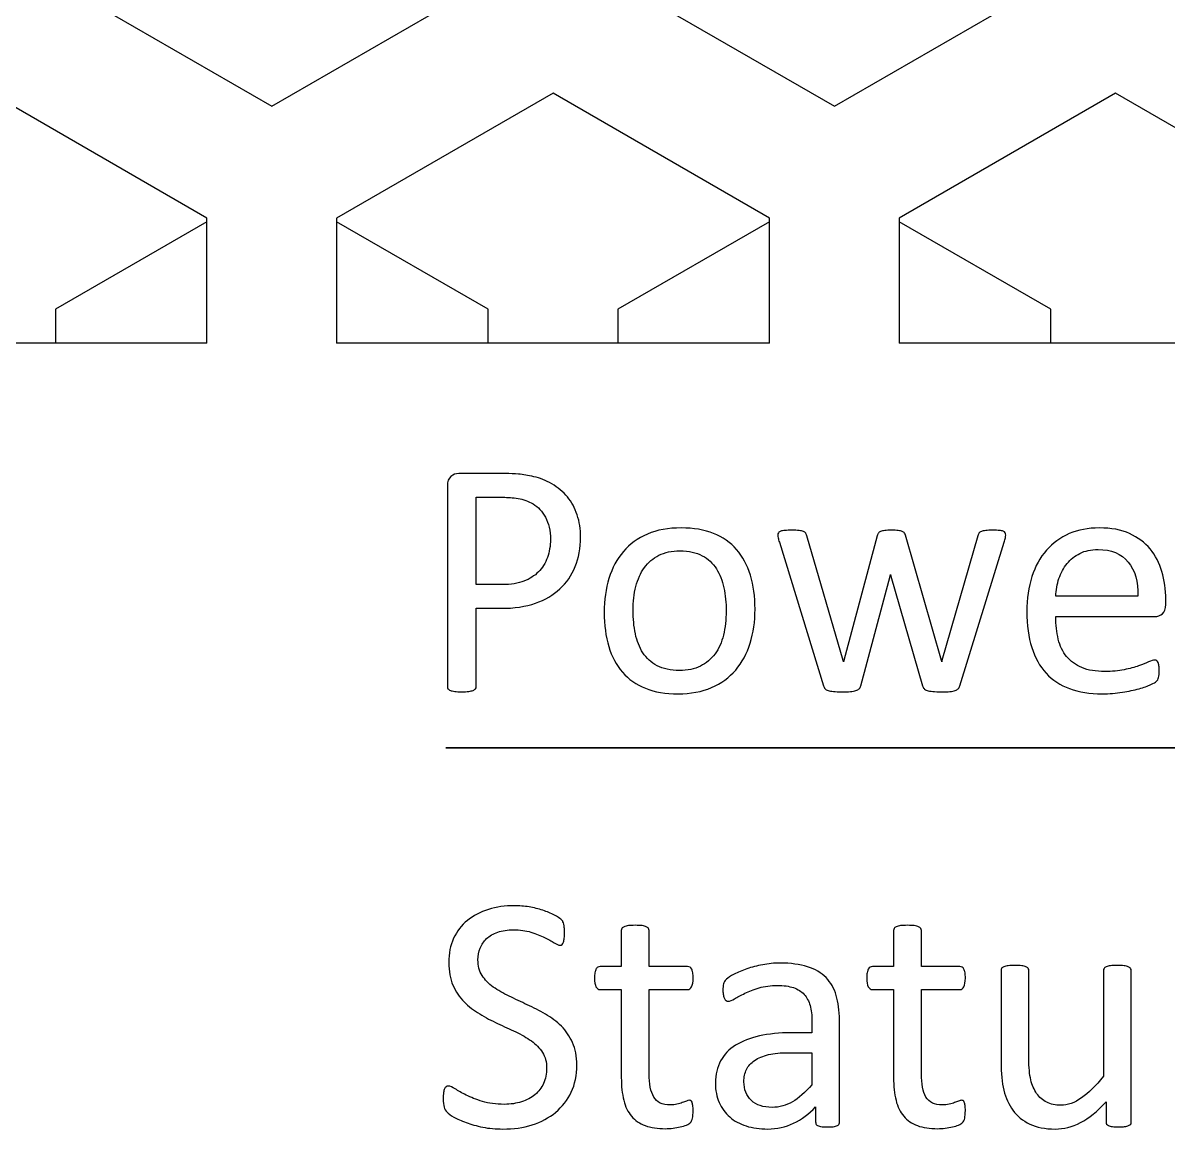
# Model space of a CAD drawing. Extents: x -260425 to 1294666, y -169889 to -2349.
# Drawn here: x 999310 to 999415.9, y -26465.7 to -26363.5 of the extents above; entities that cross this region are included whole.
import ezdxf

# ---------------------------------------------------------------- set-up
doc = ezdxf.new("R2010")
doc.units = 0
doc.header["$LTSCALE"] = 100
doc.layers.add('case', color=7, linetype='Continuous')
doc.layers.add('marking', color=7, linetype='Continuous')

# ---------------------------------------------------------------- blocks, each defined once
blk = doc.blocks.new('АТС')
at = {"layer": 'case', "lineweight": 25}
for points in [[(856, 108.87), (856, 108.87), (876, 97.32), (876, 97.32)], [(876, 97.32), (876, 97.32), (896, 108.87), (896, 108.87)], [(908, 108.87), (908, 108.87), (928, 97.32), (928, 97.32)], [(928, 97.32), (928, 97.32), (948, 108.87), (948, 108.87)], [(870, 86.96), (870, 86.96), (850, 98.51), (850, 98.51)], [(902, 98.51), (902, 98.51), (882, 86.96), (882, 86.96)], [(922, 86.96), (922, 86.96), (902, 98.51), (902, 98.51)], [(954, 98.51), (954, 98.51), (934, 86.96), (934, 86.96)], [(974, 86.96), (974, 86.96), (954, 98.51), (954, 98.51)], [(870, 75.42), (870, 75.42), (870, 86.96), (870, 86.96)], [(882, 86.96), (882, 86.96), (882, 75.42), (882, 75.42)], [(922, 75.42), (922, 75.42), (922, 86.96), (922, 86.96)], [(934, 86.96), (934, 86.96), (934, 75.42), (934, 75.42)], [(870, 86.62), (870, 86.62), (856, 78.54), (856, 78.54)], [(896, 78.54), (896, 78.54), (882, 86.62), (882, 86.62)], [(922, 86.62), (922, 86.62), (908, 78.54), (908, 78.54)], [(948, 78.54), (948, 78.54), (934, 86.62), (934, 86.62)], [(856, 78.54), (856, 78.54), (856, 75.42), (856, 75.42)], [(896, 75.42), (896, 75.42), (896, 78.54), (896, 78.54)], [(908, 78.54), (908, 78.54), (908, 75.42), (908, 75.42)], [(948, 75.42), (948, 75.42), (948, 78.54), (948, 78.54)], [(870, 75.42), (870, 75.42), (830, 75.42), (830, 75.42)], [(922, 75.42), (922, 75.42), (882, 75.42), (882, 75.42)], [(974, 75.42), (974, 75.42), (934, 75.42), (934, 75.42)]]:
    blk.add_open_spline(points, degree=3, dxfattribs=at)
at = {"layer": 'marking'}
for points, knots in [([(904.55, 57.48), (904.55, 56.48), (904.39, 55.57), (904.05, 54.76), (904.05, 54.76), (903.72, 53.96), (903.25, 53.27), (902.63, 52.7), (902.63, 52.7), (902.02, 52.13), (901.27, 51.69), (900.37, 51.38), (900.37, 51.38), (899.48, 51.07), (898.42, 50.91), (897.17, 50.91), (897.17, 50.91), (897.17, 50.91), (894.9, 50.91), (894.9, 50.91), (894.9, 50.91), (894.9, 50.91), (894.9, 43.7), (894.9, 43.7), (894.9, 43.7), (894.9, 43.61), (894.88, 43.54), (894.83, 43.48), (894.83, 43.48), (894.78, 43.42), (894.71, 43.37), (894.61, 43.33), (894.61, 43.33), (894.51, 43.29), (894.38, 43.26), (894.21, 43.24), (894.21, 43.24), (894.03, 43.21), (893.82, 43.2), (893.56, 43.2), (893.56, 43.2), (893.3, 43.2), (893.09, 43.21), (892.92, 43.24), (892.92, 43.24), (892.75, 43.26), (892.61, 43.29), (892.51, 43.33), (892.51, 43.33), (892.41, 43.37), (892.34, 43.42), (892.29, 43.48), (892.29, 43.48), (892.25, 43.54), (892.23, 43.61), (892.23, 43.7), (892.23, 43.7), (892.23, 43.7), (892.23, 62.21), (892.23, 62.21), (892.23, 62.21), (892.23, 62.62), (892.34, 62.92), (892.56, 63.09), (892.56, 63.09), (892.78, 63.27), (893.01, 63.36), (893.28, 63.36), (893.28, 63.36), (893.28, 63.36), (897.58, 63.36), (897.58, 63.36), (897.58, 63.36), (898.01, 63.36), (898.43, 63.34), (898.82, 63.31), (898.82, 63.31), (899.22, 63.27), (899.69, 63.19), (900.23, 63.07), (900.23, 63.07), (900.78, 62.95), (901.33, 62.73), (901.89, 62.41), (901.89, 62.41), (902.45, 62.08), (902.93, 61.68), (903.33, 61.2), (903.33, 61.2), (903.72, 60.72), (904.02, 60.17), (904.23, 59.55), (904.23, 59.55), (904.44, 58.93), (904.55, 58.23), (904.55, 57.48)], [0, 0, 0, 0, 0.04, 0.04, 0.04, 0.04, 0.08, 0.08, 0.08, 0.08, 0.12, 0.12, 0.12, 0.12, 0.16, 0.16, 0.16, 0.16, 0.2, 0.2, 0.2, 0.2, 0.24, 0.24, 0.24, 0.24, 0.28, 0.28, 0.28, 0.28, 0.32, 0.32, 0.32, 0.32, 0.36, 0.36, 0.36, 0.36, 0.4, 0.4, 0.4, 0.4, 0.44, 0.44, 0.44, 0.44, 0.48, 0.48, 0.48, 0.48, 0.52, 0.52, 0.52, 0.52, 0.56, 0.56, 0.56, 0.56, 0.6, 0.6, 0.6, 0.6, 0.64, 0.64, 0.64, 0.64, 0.68, 0.68, 0.68, 0.68, 0.72, 0.72, 0.72, 0.72, 0.76, 0.76, 0.76, 0.76, 0.8, 0.8, 0.8, 0.8, 0.84, 0.84, 0.84, 0.84, 0.88, 0.88, 0.88, 0.88, 0.92, 0.92, 0.92, 0.92, 1, 1, 1, 1]), ([(901.76, 57.27), (901.76, 58.09), (901.6, 58.77), (901.3, 59.32), (901.3, 59.32), (900.99, 59.87), (900.62, 60.28), (900.16, 60.55), (900.16, 60.55), (899.71, 60.81), (899.25, 60.99), (898.77, 61.06), (898.77, 61.06), (898.29, 61.13), (897.82, 61.17), (897.36, 61.17), (897.36, 61.17), (897.36, 61.17), (894.9, 61.17), (894.9, 61.17), (894.9, 61.17), (894.9, 61.17), (894.9, 53.1), (894.9, 53.1), (894.9, 53.1), (894.9, 53.1), (897.31, 53.1), (897.31, 53.1), (897.31, 53.1), (898.11, 53.1), (898.78, 53.21), (899.31, 53.42), (899.31, 53.42), (899.84, 53.62), (900.29, 53.91), (900.65, 54.28), (900.65, 54.28), (901.01, 54.64), (901.29, 55.08), (901.48, 55.6), (901.48, 55.6), (901.66, 56.11), (901.76, 56.67), (901.76, 57.27)], [0, 0, 0, 0, 0.083333, 0.083333, 0.083333, 0.083333, 0.166667, 0.166667, 0.166667, 0.166667, 0.25, 0.25, 0.25, 0.25, 0.333333, 0.333333, 0.333333, 0.333333, 0.416667, 0.416667, 0.416667, 0.416667, 0.5, 0.5, 0.5, 0.5, 0.583333, 0.583333, 0.583333, 0.583333, 0.666667, 0.666667, 0.666667, 0.666667, 0.75, 0.75, 0.75, 0.75, 0.833333, 0.833333, 0.833333, 0.833333, 1, 1, 1, 1]), ([(920.67, 50.82), (920.67, 49.69), (920.52, 48.64), (920.22, 47.68), (920.22, 47.68), (919.92, 46.73), (919.47, 45.9), (918.88, 45.21), (918.88, 45.21), (918.29, 44.52), (917.54, 43.98), (916.65, 43.59), (916.65, 43.59), (915.76, 43.2), (914.72, 43.01), (913.55, 43.01), (913.55, 43.01), (912.4, 43.01), (911.4, 43.18), (910.54, 43.52), (910.54, 43.52), (909.69, 43.86), (908.98, 44.36), (908.42, 45.01), (908.42, 45.01), (907.85, 45.66), (907.43, 46.45), (907.15, 47.38), (907.15, 47.38), (906.87, 48.31), (906.73, 49.36), (906.73, 50.54), (906.73, 50.54), (906.73, 51.68), (906.88, 52.73), (907.17, 53.68), (907.17, 53.68), (907.47, 54.64), (907.91, 55.46), (908.5, 56.16), (908.5, 56.16), (909.09, 56.85), (909.84, 57.39), (910.72, 57.77), (910.72, 57.77), (911.61, 58.15), (912.65, 58.34), (913.84, 58.34), (913.84, 58.34), (914.98, 58.34), (915.98, 58.17), (916.84, 57.83), (916.84, 57.83), (917.69, 57.49), (918.4, 56.99), (918.96, 56.34), (918.96, 56.34), (919.53, 55.69), (919.96, 54.9), (920.24, 53.97), (920.24, 53.97), (920.52, 53.04), (920.67, 51.99), (920.67, 50.82)], [0, 0, 0, 0, 0.058824, 0.058824, 0.058824, 0.058824, 0.117647, 0.117647, 0.117647, 0.117647, 0.176471, 0.176471, 0.176471, 0.176471, 0.235294, 0.235294, 0.235294, 0.235294, 0.294118, 0.294118, 0.294118, 0.294118, 0.352941, 0.352941, 0.352941, 0.352941, 0.411765, 0.411765, 0.411765, 0.411765, 0.470588, 0.470588, 0.470588, 0.470588, 0.529412, 0.529412, 0.529412, 0.529412, 0.588235, 0.588235, 0.588235, 0.588235, 0.647059, 0.647059, 0.647059, 0.647059, 0.705882, 0.705882, 0.705882, 0.705882, 0.764706, 0.764706, 0.764706, 0.764706, 0.823529, 0.823529, 0.823529, 0.823529, 0.882353, 0.882353, 0.882353, 0.882353, 1, 1, 1, 1]), ([(958.63, 51.27), (958.63, 50.87), (958.52, 50.58), (958.32, 50.41), (958.32, 50.41), (958.12, 50.24), (957.89, 50.15), (957.63, 50.15), (957.63, 50.15), (957.63, 50.15), (948.47, 50.15), (948.47, 50.15), (948.47, 50.15), (948.47, 49.37), (948.54, 48.68), (948.7, 48.06), (948.7, 48.06), (948.85, 47.43), (949.11, 46.9), (949.47, 46.45), (949.47, 46.45), (949.84, 46.01), (950.31, 45.67), (950.88, 45.43), (950.88, 45.43), (951.47, 45.19), (952.17, 45.07), (953.01, 45.07), (953.01, 45.07), (953.67, 45.07), (954.26, 45.12), (954.78, 45.24), (954.78, 45.24), (955.3, 45.34), (955.75, 45.46), (956.12, 45.6), (956.12, 45.6), (956.5, 45.73), (956.81, 45.85), (957.05, 45.96), (957.05, 45.96), (957.3, 46.07), (957.48, 46.12), (957.6, 46.12), (957.6, 46.12), (957.68, 46.12), (957.74, 46.1), (957.8, 46.07), (957.8, 46.07), (957.85, 46.03), (957.9, 45.98), (957.93, 45.9), (957.93, 45.9), (957.96, 45.83), (957.98, 45.73), (958, 45.61), (958, 45.61), (958.02, 45.47), (958.02, 45.32), (958.02, 45.14), (958.02, 45.14), (958.02, 45), (958.02, 44.89), (958.01, 44.79), (958.01, 44.79), (958, 44.69), (957.98, 44.6), (957.97, 44.53), (957.97, 44.53), (957.95, 44.45), (957.93, 44.38), (957.89, 44.31), (957.89, 44.31), (957.85, 44.26), (957.81, 44.2), (957.75, 44.14), (957.75, 44.14), (957.69, 44.08), (957.52, 43.99), (957.25, 43.87), (957.25, 43.87), (956.97, 43.73), (956.61, 43.61), (956.16, 43.48), (956.16, 43.48), (955.72, 43.36), (955.21, 43.25), (954.62, 43.16), (954.62, 43.16), (954.04, 43.06), (953.42, 43.01), (952.76, 43.01), (952.76, 43.01), (951.61, 43.01), (950.61, 43.17), (949.75, 43.49), (949.75, 43.49), (948.89, 43.81), (948.16, 44.28), (947.58, 44.91), (947.58, 44.91), (946.99, 45.55), (946.54, 46.34), (946.25, 47.29), (946.25, 47.29), (945.95, 48.24), (945.8, 49.34), (945.8, 50.61), (945.8, 50.61), (945.8, 51.8), (945.95, 52.88), (946.26, 53.84), (946.26, 53.84), (946.57, 54.79), (947.02, 55.61), (947.6, 56.27), (947.6, 56.27), (948.18, 56.94), (948.89, 57.45), (949.72, 57.81), (949.72, 57.81), (950.54, 58.16), (951.47, 58.34), (952.49, 58.34), (952.49, 58.34), (953.59, 58.34), (954.52, 58.17), (955.29, 57.81), (955.29, 57.81), (956.06, 57.46), (956.69, 56.99), (957.19, 56.4), (957.19, 56.4), (957.68, 55.8), (958.04, 55.1), (958.28, 54.3), (958.28, 54.3), (958.51, 53.5), (958.63, 52.64), (958.63, 51.73), (958.63, 51.73), (958.63, 51.73), (958.63, 51.27), (958.63, 51.27)], [0, 0, 0, 0, 0.027027, 0.027027, 0.027027, 0.027027, 0.054054, 0.054054, 0.054054, 0.054054, 0.081081, 0.081081, 0.081081, 0.081081, 0.108108, 0.108108, 0.108108, 0.108108, 0.135135, 0.135135, 0.135135, 0.135135, 0.162162, 0.162162, 0.162162, 0.162162, 0.189189, 0.189189, 0.189189, 0.189189, 0.216216, 0.216216, 0.216216, 0.216216, 0.243243, 0.243243, 0.243243, 0.243243, 0.27027, 0.27027, 0.27027, 0.27027, 0.297297, 0.297297, 0.297297, 0.297297, 0.324324, 0.324324, 0.324324, 0.324324, 0.351351, 0.351351, 0.351351, 0.351351, 0.378378, 0.378378, 0.378378, 0.378378, 0.405405, 0.405405, 0.405405, 0.405405, 0.432432, 0.432432, 0.432432, 0.432432, 0.459459, 0.459459, 0.459459, 0.459459, 0.486486, 0.486486, 0.486486, 0.486486, 0.513514, 0.513514, 0.513514, 0.513514, 0.540541, 0.540541, 0.540541, 0.540541, 0.567568, 0.567568, 0.567568, 0.567568, 0.594595, 0.594595, 0.594595, 0.594595, 0.621622, 0.621622, 0.621622, 0.621622, 0.648649, 0.648649, 0.648649, 0.648649, 0.675676, 0.675676, 0.675676, 0.675676, 0.702703, 0.702703, 0.702703, 0.702703, 0.72973, 0.72973, 0.72973, 0.72973, 0.756757, 0.756757, 0.756757, 0.756757, 0.783784, 0.783784, 0.783784, 0.783784, 0.810811, 0.810811, 0.810811, 0.810811, 0.837838, 0.837838, 0.837838, 0.837838, 0.864865, 0.864865, 0.864865, 0.864865, 0.891892, 0.891892, 0.891892, 0.891892, 0.918919, 0.918919, 0.918919, 0.918919, 0.945946, 0.945946, 0.945946, 0.945946, 1, 1, 1, 1]), ([(943.84, 57.67), (943.84, 57.6), (943.83, 57.51), (943.81, 57.41), (943.81, 57.41), (943.79, 57.31), (943.76, 57.17), (943.7, 57.02), (943.7, 57.02), (943.7, 57.02), (939.6, 43.76), (939.6, 43.76), (939.6, 43.76), (939.56, 43.64), (939.52, 43.55), (939.45, 43.48), (939.45, 43.48), (939.38, 43.4), (939.29, 43.35), (939.17, 43.31), (939.17, 43.31), (939.05, 43.27), (938.89, 43.24), (938.68, 43.22), (938.68, 43.22), (938.47, 43.2), (938.21, 43.2), (937.91, 43.2), (937.91, 43.2), (937.58, 43.2), (937.31, 43.21), (937.1, 43.23), (937.1, 43.23), (936.88, 43.25), (936.71, 43.28), (936.58, 43.32), (936.58, 43.32), (936.45, 43.36), (936.36, 43.42), (936.29, 43.49), (936.29, 43.49), (936.23, 43.56), (936.19, 43.65), (936.16, 43.76), (936.16, 43.76), (936.16, 43.76), (933.22, 53.89), (933.22, 53.89), (933.22, 53.89), (933.22, 53.89), (933.19, 54.03), (933.19, 54.03), (933.19, 54.03), (933.19, 54.03), (933.16, 53.89), (933.16, 53.89), (933.16, 53.89), (933.16, 53.89), (930.45, 43.76), (930.45, 43.76), (930.45, 43.76), (930.42, 43.64), (930.37, 43.55), (930.3, 43.48), (930.3, 43.48), (930.23, 43.4), (930.13, 43.35), (930, 43.31), (930, 43.31), (929.86, 43.27), (929.69, 43.24), (929.48, 43.22), (929.48, 43.22), (929.27, 43.2), (929.01, 43.2), (928.7, 43.2), (928.7, 43.2), (928.38, 43.2), (928.12, 43.21), (927.91, 43.23), (927.91, 43.23), (927.71, 43.25), (927.55, 43.28), (927.42, 43.32), (927.42, 43.32), (927.29, 43.36), (927.19, 43.42), (927.13, 43.49), (927.13, 43.49), (927.07, 43.56), (927.02, 43.65), (926.99, 43.76), (926.99, 43.76), (926.99, 43.76), (922.92, 57.02), (922.92, 57.02), (922.92, 57.02), (922.86, 57.17), (922.83, 57.31), (922.81, 57.41), (922.81, 57.41), (922.78, 57.51), (922.77, 57.6), (922.77, 57.67), (922.77, 57.67), (922.77, 57.77), (922.79, 57.84), (922.84, 57.9), (922.84, 57.9), (922.88, 57.95), (922.95, 58), (923.05, 58.04), (923.05, 58.04), (923.14, 58.07), (923.28, 58.09), (923.44, 58.1), (923.44, 58.1), (923.61, 58.12), (923.81, 58.12), (924.05, 58.12), (924.05, 58.12), (924.33, 58.12), (924.57, 58.12), (924.74, 58.1), (924.74, 58.1), (924.92, 58.08), (925.05, 58.06), (925.15, 58.02), (925.15, 58.02), (925.24, 57.98), (925.31, 57.93), (925.35, 57.87), (925.35, 57.87), (925.39, 57.8), (925.42, 57.72), (925.46, 57.62), (925.46, 57.62), (925.46, 57.62), (928.82, 46.1), (928.82, 46.1), (928.82, 46.1), (928.82, 46.1), (928.85, 45.96), (928.85, 45.96), (928.85, 45.96), (928.85, 45.96), (928.89, 46.1), (928.89, 46.1), (928.89, 46.1), (928.89, 46.1), (931.97, 57.62), (931.97, 57.62), (931.97, 57.62), (931.99, 57.72), (932.02, 57.8), (932.07, 57.87), (932.07, 57.87), (932.11, 57.93), (932.19, 57.98), (932.28, 58.02), (932.28, 58.02), (932.37, 58.06), (932.5, 58.08), (932.66, 58.1), (932.66, 58.1), (932.82, 58.12), (933.03, 58.12), (933.29, 58.12), (933.29, 58.12), (933.54, 58.12), (933.74, 58.12), (933.9, 58.1), (933.9, 58.1), (934.06, 58.08), (934.19, 58.06), (934.28, 58.02), (934.28, 58.02), (934.37, 57.98), (934.44, 57.94), (934.48, 57.87), (934.48, 57.87), (934.52, 57.81), (934.55, 57.74), (934.57, 57.66), (934.57, 57.66), (934.57, 57.66), (937.91, 46.1), (937.91, 46.1), (937.91, 46.1), (937.91, 46.1), (937.94, 45.96), (937.94, 45.96), (937.94, 45.96), (937.94, 45.96), (937.95, 46.1), (937.95, 46.1), (937.95, 46.1), (937.95, 46.1), (941.27, 57.62), (941.27, 57.62), (941.27, 57.62), (941.29, 57.72), (941.33, 57.8), (941.37, 57.87), (941.37, 57.87), (941.42, 57.93), (941.49, 57.98), (941.59, 58.02), (941.59, 58.02), (941.69, 58.06), (941.82, 58.08), (941.99, 58.1), (941.99, 58.1), (942.16, 58.12), (942.38, 58.12), (942.65, 58.12), (942.65, 58.12), (942.9, 58.12), (943.1, 58.12), (943.25, 58.1), (943.25, 58.1), (943.39, 58.09), (943.52, 58.07), (943.6, 58.03), (943.6, 58.03), (943.69, 57.99), (943.76, 57.94), (943.79, 57.89), (943.79, 57.89), (943.82, 57.84), (943.84, 57.77), (943.84, 57.67)], [0, 0, 0, 0, 0.016949, 0.016949, 0.016949, 0.016949, 0.033898, 0.033898, 0.033898, 0.033898, 0.050847, 0.050847, 0.050847, 0.050847, 0.067797, 0.067797, 0.067797, 0.067797, 0.084746, 0.084746, 0.084746, 0.084746, 0.101695, 0.101695, 0.101695, 0.101695, 0.118644, 0.118644, 0.118644, 0.118644, 0.135593, 0.135593, 0.135593, 0.135593, 0.152542, 0.152542, 0.152542, 0.152542, 0.169492, 0.169492, 0.169492, 0.169492, 0.186441, 0.186441, 0.186441, 0.186441, 0.20339, 0.20339, 0.20339, 0.20339, 0.220339, 0.220339, 0.220339, 0.220339, 0.237288, 0.237288, 0.237288, 0.237288, 0.254237, 0.254237, 0.254237, 0.254237, 0.271186, 0.271186, 0.271186, 0.271186, 0.288136, 0.288136, 0.288136, 0.288136, 0.305085, 0.305085, 0.305085, 0.305085, 0.322034, 0.322034, 0.322034, 0.322034, 0.338983, 0.338983, 0.338983, 0.338983, 0.355932, 0.355932, 0.355932, 0.355932, 0.372881, 0.372881, 0.372881, 0.372881, 0.389831, 0.389831, 0.389831, 0.389831, 0.40678, 0.40678, 0.40678, 0.40678, 0.423729, 0.423729, 0.423729, 0.423729, 0.440678, 0.440678, 0.440678, 0.440678, 0.457627, 0.457627, 0.457627, 0.457627, 0.474576, 0.474576, 0.474576, 0.474576, 0.491525, 0.491525, 0.491525, 0.491525, 0.508475, 0.508475, 0.508475, 0.508475, 0.525424, 0.525424, 0.525424, 0.525424, 0.542373, 0.542373, 0.542373, 0.542373, 0.559322, 0.559322, 0.559322, 0.559322, 0.576271, 0.576271, 0.576271, 0.576271, 0.59322, 0.59322, 0.59322, 0.59322, 0.610169, 0.610169, 0.610169, 0.61017, 0.627119, 0.627119, 0.627119, 0.627119, 0.644068, 0.644068, 0.644068, 0.644068, 0.661017, 0.661017, 0.661017, 0.661017, 0.677966, 0.677966, 0.677966, 0.677966, 0.694915, 0.694915, 0.694915, 0.694915, 0.711864, 0.711864, 0.711864, 0.711864, 0.728814, 0.728814, 0.728814, 0.728814, 0.745763, 0.745763, 0.745763, 0.745763, 0.762712, 0.762712, 0.762712, 0.762712, 0.779661, 0.779661, 0.779661, 0.779661, 0.79661, 0.79661, 0.79661, 0.79661, 0.813559, 0.813559, 0.813559, 0.813559, 0.830508, 0.830508, 0.830508, 0.830508, 0.847458, 0.847458, 0.847458, 0.847458, 0.864407, 0.864407, 0.864407, 0.864407, 0.881356, 0.881356, 0.881356, 0.881356, 0.898305, 0.898305, 0.898305, 0.898305, 0.915254, 0.915254, 0.915254, 0.915254, 0.932203, 0.932203, 0.932203, 0.932203, 0.949153, 0.949153, 0.949153, 0.949153, 0.966102, 0.966102, 0.966102, 0.966102, 1, 1, 1, 1]), ([(918, 50.66), (918, 51.42), (917.93, 52.13), (917.79, 52.8), (917.79, 52.8), (917.65, 53.47), (917.42, 54.06), (917.1, 54.57), (917.1, 54.57), (916.78, 55.08), (916.34, 55.48), (915.79, 55.77), (915.79, 55.77), (915.24, 56.07), (914.56, 56.22), (913.73, 56.22), (913.73, 56.22), (912.98, 56.22), (912.33, 56.08), (911.78, 55.81), (911.78, 55.81), (911.24, 55.54), (910.79, 55.16), (910.44, 54.67), (910.44, 54.67), (910.08, 54.18), (909.83, 53.6), (909.66, 52.92), (909.66, 52.92), (909.48, 52.25), (909.4, 51.52), (909.4, 50.72), (909.4, 50.72), (909.4, 49.96), (909.47, 49.24), (909.61, 48.56), (909.61, 48.56), (909.75, 47.89), (909.98, 47.3), (910.31, 46.8), (910.31, 46.8), (910.63, 46.3), (911.07, 45.9), (911.62, 45.61), (911.62, 45.61), (912.17, 45.31), (912.86, 45.17), (913.68, 45.17), (913.68, 45.17), (914.42, 45.17), (915.07, 45.3), (915.62, 45.57), (915.62, 45.57), (916.17, 45.84), (916.62, 46.21), (916.97, 46.7), (916.97, 46.7), (917.33, 47.19), (917.59, 47.77), (917.75, 48.44), (917.75, 48.44), (917.92, 49.11), (918, 49.86), (918, 50.66)], [0, 0, 0, 0, 0.058824, 0.058824, 0.058824, 0.058824, 0.117647, 0.117647, 0.117647, 0.117647, 0.176471, 0.176471, 0.176471, 0.176471, 0.235294, 0.235294, 0.235294, 0.235294, 0.294118, 0.294118, 0.294118, 0.294118, 0.352941, 0.352941, 0.352941, 0.352941, 0.411765, 0.411765, 0.411765, 0.411765, 0.470588, 0.470588, 0.470588, 0.470588, 0.529412, 0.529412, 0.529412, 0.529412, 0.588235, 0.588235, 0.588235, 0.588235, 0.647059, 0.647059, 0.647059, 0.647059, 0.705882, 0.705882, 0.705882, 0.705882, 0.764706, 0.764706, 0.764706, 0.764706, 0.823529, 0.823529, 0.823529, 0.823529, 0.882353, 0.882353, 0.882353, 0.882353, 1, 1, 1, 1]), ([(956.05, 52.02), (956.09, 53.37), (955.79, 54.43), (955.16, 55.19), (955.16, 55.19), (954.53, 55.96), (953.6, 56.34), (952.37, 56.34), (952.37, 56.34), (951.73, 56.34), (951.18, 56.23), (950.7, 55.99), (950.7, 55.99), (950.23, 55.75), (949.83, 55.43), (949.51, 55.04), (949.51, 55.04), (949.18, 54.64), (948.94, 54.18), (948.76, 53.67), (948.76, 53.67), (948.59, 53.14), (948.49, 52.6), (948.47, 52.02), (948.47, 52.02), (948.47, 52.02), (956.05, 52.02), (956.05, 52.02)], [0, 0, 0, 0, 0.125, 0.125, 0.125, 0.125, 0.25, 0.25, 0.25, 0.25, 0.375, 0.375, 0.375, 0.375, 0.5, 0.5, 0.5, 0.5, 0.625, 0.625, 0.625, 0.625, 0.75, 0.75, 0.75, 0.75, 1, 1, 1, 1]), ([(904.2, 8.71), (904.2, 7.78), (904.03, 6.94), (903.68, 6.2), (903.68, 6.2), (903.33, 5.47), (902.85, 4.85), (902.24, 4.34), (902.24, 4.34), (901.62, 3.83), (900.9, 3.44), (900.07, 3.18), (900.07, 3.18), (899.23, 2.92), (898.34, 2.8), (897.37, 2.8), (897.37, 2.8), (896.7, 2.8), (896.08, 2.85), (895.51, 2.97), (895.51, 2.97), (894.93, 3.08), (894.42, 3.23), (893.97, 3.39), (893.97, 3.39), (893.52, 3.55), (893.14, 3.73), (892.83, 3.9), (892.83, 3.9), (892.53, 4.08), (892.32, 4.23), (892.2, 4.36), (892.2, 4.36), (892.08, 4.48), (891.99, 4.64), (891.93, 4.83), (891.93, 4.83), (891.88, 5.02), (891.85, 5.27), (891.85, 5.59), (891.85, 5.59), (891.85, 5.82), (891.86, 6.01), (891.88, 6.16), (891.88, 6.16), (891.9, 6.31), (891.93, 6.43), (891.97, 6.52), (891.97, 6.52), (892.01, 6.61), (892.07, 6.68), (892.13, 6.71), (892.13, 6.71), (892.19, 6.75), (892.26, 6.77), (892.35, 6.77), (892.35, 6.77), (892.49, 6.77), (892.7, 6.68), (892.96, 6.5), (892.96, 6.5), (893.22, 6.33), (893.56, 6.14), (893.98, 5.93), (893.98, 5.93), (894.39, 5.73), (894.89, 5.53), (895.47, 5.35), (895.47, 5.35), (896.06, 5.17), (896.73, 5.08), (897.5, 5.08), (897.5, 5.08), (898.08, 5.08), (898.61, 5.16), (899.09, 5.32), (899.09, 5.32), (899.57, 5.47), (899.98, 5.69), (900.33, 5.97), (900.33, 5.97), (900.68, 6.25), (900.94, 6.6), (901.13, 7.01), (901.13, 7.01), (901.31, 7.43), (901.41, 7.9), (901.41, 8.42), (901.41, 8.42), (901.41, 8.99), (901.28, 9.47), (901.02, 9.88), (901.02, 9.88), (900.76, 10.28), (900.42, 10.63), (900, 10.94), (900, 10.94), (899.57, 11.24), (899.09, 11.52), (898.55, 11.78), (898.55, 11.78), (898, 12.03), (897.45, 12.28), (896.88, 12.55), (896.88, 12.55), (896.31, 12.81), (895.76, 13.1), (895.23, 13.43), (895.23, 13.43), (894.69, 13.75), (894.2, 14.12), (893.78, 14.55), (893.78, 14.55), (893.36, 14.99), (893.01, 15.5), (892.75, 16.08), (892.75, 16.08), (892.49, 16.67), (892.36, 17.36), (892.36, 18.18), (892.36, 18.18), (892.36, 19.02), (892.51, 19.77), (892.81, 20.42), (892.81, 20.42), (893.12, 21.07), (893.54, 21.62), (894.08, 22.07), (894.08, 22.07), (894.63, 22.51), (895.27, 22.85), (896.02, 23.09), (896.02, 23.09), (896.77, 23.32), (897.58, 23.43), (898.44, 23.43), (898.44, 23.43), (898.89, 23.43), (899.33, 23.4), (899.78, 23.32), (899.78, 23.32), (900.23, 23.24), (900.66, 23.14), (901.05, 23.01), (901.05, 23.01), (901.45, 22.88), (901.8, 22.73), (902.12, 22.57), (902.12, 22.57), (902.42, 22.41), (902.63, 22.28), (902.72, 22.19), (902.72, 22.19), (902.82, 22.08), (902.89, 22.01), (902.92, 21.95), (902.92, 21.95), (902.95, 21.89), (902.97, 21.82), (902.99, 21.74), (902.99, 21.74), (903.02, 21.65), (903.03, 21.54), (903.04, 21.41), (903.04, 21.41), (903.05, 21.29), (903.06, 21.13), (903.06, 20.93), (903.06, 20.93), (903.06, 20.75), (903.05, 20.58), (903.04, 20.43), (903.04, 20.43), (903.02, 20.29), (902.99, 20.17), (902.96, 20.07), (902.96, 20.07), (902.94, 19.97), (902.89, 19.9), (902.84, 19.85), (902.84, 19.85), (902.78, 19.8), (902.71, 19.78), (902.64, 19.78), (902.64, 19.78), (902.52, 19.78), (902.35, 19.86), (902.11, 20), (902.11, 20), (901.86, 20.15), (901.56, 20.31), (901.21, 20.49), (901.21, 20.49), (900.86, 20.67), (900.44, 20.84), (899.96, 20.98), (899.96, 20.98), (899.48, 21.14), (898.95, 21.21), (898.34, 21.21), (898.34, 21.21), (897.79, 21.21), (897.3, 21.14), (896.89, 20.99), (896.89, 20.99), (896.47, 20.84), (896.13, 20.64), (895.86, 20.39), (895.86, 20.39), (895.6, 20.14), (895.4, 19.85), (895.26, 19.51), (895.26, 19.51), (895.13, 19.17), (895.06, 18.81), (895.06, 18.43), (895.06, 18.43), (895.06, 17.87), (895.18, 17.39), (895.44, 16.99), (895.44, 16.99), (895.7, 16.59), (896.05, 16.23), (896.47, 15.92), (896.47, 15.92), (896.91, 15.61), (897.4, 15.33), (897.95, 15.07), (897.95, 15.07), (898.49, 14.81), (899.05, 14.55), (899.62, 14.28), (899.62, 14.28), (900.19, 14.02), (900.75, 13.73), (901.3, 13.42), (901.3, 13.42), (901.84, 13.1), (902.33, 12.73), (902.77, 12.3), (902.77, 12.3), (903.2, 11.87), (903.54, 11.37), (903.8, 10.78), (903.8, 10.78), (904.07, 10.2), (904.2, 9.51), (904.2, 8.71)], [0, 0, 0, 0, 0.015873, 0.015873, 0.015873, 0.015873, 0.031746, 0.031746, 0.031746, 0.031746, 0.047619, 0.047619, 0.047619, 0.047619, 0.063492, 0.063492, 0.063492, 0.063492, 0.079365, 0.079365, 0.079365, 0.079365, 0.095238, 0.095238, 0.095238, 0.095238, 0.111111, 0.111111, 0.111111, 0.111111, 0.126984, 0.126984, 0.126984, 0.126984, 0.142857, 0.142857, 0.142857, 0.142857, 0.15873, 0.15873, 0.15873, 0.15873, 0.174603, 0.174603, 0.174603, 0.174603, 0.190476, 0.190476, 0.190476, 0.190476, 0.206349, 0.206349, 0.206349, 0.206349, 0.222222, 0.222222, 0.222222, 0.222222, 0.238095, 0.238095, 0.238095, 0.238095, 0.253968, 0.253968, 0.253968, 0.253968, 0.269841, 0.269841, 0.269841, 0.269841, 0.285714, 0.285714, 0.285714, 0.285714, 0.301587, 0.301587, 0.301587, 0.301587, 0.31746, 0.31746, 0.31746, 0.31746, 0.333333, 0.333333, 0.333333, 0.333333, 0.349206, 0.349206, 0.349206, 0.349206, 0.365079, 0.365079, 0.365079, 0.365079, 0.380952, 0.380952, 0.380952, 0.380952, 0.396825, 0.396825, 0.396825, 0.396825, 0.412698, 0.412698, 0.412698, 0.412698, 0.428571, 0.428571, 0.428571, 0.428571, 0.444444, 0.444444, 0.444444, 0.444444, 0.460317, 0.460317, 0.460317, 0.460317, 0.47619, 0.47619, 0.47619, 0.47619, 0.492063, 0.492063, 0.492063, 0.492064, 0.507937, 0.507937, 0.507937, 0.507937, 0.52381, 0.52381, 0.52381, 0.52381, 0.539683, 0.539683, 0.539683, 0.539683, 0.555556, 0.555556, 0.555556, 0.555556, 0.571429, 0.571429, 0.571429, 0.571429, 0.587302, 0.587302, 0.587302, 0.587302, 0.603175, 0.603175, 0.603175, 0.603175, 0.619048, 0.619048, 0.619048, 0.619048, 0.634921, 0.634921, 0.634921, 0.634921, 0.650794, 0.650794, 0.650794, 0.650794, 0.666667, 0.666667, 0.666667, 0.666667, 0.68254, 0.68254, 0.68254, 0.68254, 0.698413, 0.698413, 0.698413, 0.698413, 0.714286, 0.714286, 0.714286, 0.714286, 0.730159, 0.730159, 0.730159, 0.730159, 0.746032, 0.746032, 0.746032, 0.746032, 0.761905, 0.761905, 0.761905, 0.761905, 0.777778, 0.777778, 0.777778, 0.777778, 0.793651, 0.793651, 0.793651, 0.793651, 0.809524, 0.809524, 0.809524, 0.809524, 0.825397, 0.825397, 0.825397, 0.825397, 0.84127, 0.84127, 0.84127, 0.84127, 0.857143, 0.857143, 0.857143, 0.857143, 0.873016, 0.873016, 0.873016, 0.873016, 0.888889, 0.888889, 0.888889, 0.888889, 0.904762, 0.904762, 0.904762, 0.904762, 0.920635, 0.920635, 0.920635, 0.920635, 0.936508, 0.936508, 0.936508, 0.936508, 0.952381, 0.952381, 0.952381, 0.952381, 0.968254, 0.968254, 0.968254, 0.968254, 1, 1, 1, 1]), ([(914.95, 4.51), (914.95, 4.2), (914.93, 3.97), (914.88, 3.79), (914.88, 3.79), (914.85, 3.62), (914.78, 3.48), (914.7, 3.41), (914.7, 3.41), (914.62, 3.32), (914.49, 3.24), (914.33, 3.17), (914.33, 3.17), (914.16, 3.1), (913.97, 3.04), (913.76, 2.99), (913.76, 2.99), (913.55, 2.94), (913.33, 2.91), (913.09, 2.88), (913.09, 2.88), (912.85, 2.84), (912.62, 2.83), (912.38, 2.83), (912.38, 2.83), (911.66, 2.83), (911.04, 2.92), (910.52, 3.11), (910.52, 3.11), (910.01, 3.3), (909.59, 3.6), (909.25, 3.98), (909.25, 3.98), (908.92, 4.37), (908.69, 4.86), (908.53, 5.45), (908.53, 5.45), (908.39, 6.05), (908.31, 6.74), (908.31, 7.55), (908.31, 7.55), (908.31, 7.55), (908.31, 15.69), (908.31, 15.69), (908.31, 15.69), (908.31, 15.69), (906.35, 15.69), (906.35, 15.69), (906.35, 15.69), (906.2, 15.69), (906.07, 15.77), (905.97, 15.94), (905.97, 15.94), (905.88, 16.1), (905.83, 16.37), (905.83, 16.75), (905.83, 16.75), (905.83, 16.94), (905.85, 17.11), (905.87, 17.24), (905.87, 17.24), (905.9, 17.38), (905.94, 17.49), (905.97, 17.58), (905.97, 17.58), (906.02, 17.66), (906.07, 17.72), (906.14, 17.76), (906.14, 17.76), (906.2, 17.8), (906.28, 17.81), (906.36, 17.81), (906.36, 17.81), (906.36, 17.81), (908.31, 17.81), (908.31, 17.81), (908.31, 17.81), (908.31, 17.81), (908.31, 21.13), (908.31, 21.13), (908.31, 21.13), (908.31, 21.2), (908.33, 21.27), (908.36, 21.33), (908.36, 21.33), (908.4, 21.39), (908.47, 21.44), (908.57, 21.49), (908.57, 21.49), (908.67, 21.54), (908.8, 21.57), (908.97, 21.59), (908.97, 21.59), (909.13, 21.61), (909.34, 21.62), (909.59, 21.62), (909.59, 21.62), (909.85, 21.62), (910.06, 21.61), (910.23, 21.59), (910.23, 21.59), (910.4, 21.57), (910.52, 21.54), (910.62, 21.49), (910.62, 21.49), (910.71, 21.44), (910.78, 21.39), (910.82, 21.33), (910.82, 21.33), (910.86, 21.27), (910.88, 21.2), (910.88, 21.13), (910.88, 21.13), (910.88, 21.13), (910.88, 17.81), (910.88, 17.81), (910.88, 17.81), (910.88, 17.81), (914.44, 17.81), (914.44, 17.81), (914.44, 17.81), (914.52, 17.81), (914.59, 17.8), (914.66, 17.76), (914.66, 17.76), (914.71, 17.72), (914.77, 17.66), (914.82, 17.58), (914.82, 17.58), (914.86, 17.49), (914.89, 17.38), (914.92, 17.24), (914.92, 17.24), (914.94, 17.11), (914.95, 16.94), (914.95, 16.75), (914.95, 16.75), (914.95, 16.37), (914.9, 16.1), (914.81, 15.94), (914.81, 15.94), (914.71, 15.77), (914.59, 15.69), (914.44, 15.69), (914.44, 15.69), (914.44, 15.69), (910.88, 15.69), (910.88, 15.69), (910.88, 15.69), (910.88, 15.69), (910.88, 7.92), (910.88, 7.92), (910.88, 7.92), (910.88, 6.97), (911.03, 6.24), (911.31, 5.75), (911.31, 5.75), (911.59, 5.26), (912.09, 5.02), (912.83, 5.02), (912.83, 5.02), (913.06, 5.02), (913.27, 5.04), (913.45, 5.09), (913.45, 5.09), (913.64, 5.14), (913.8, 5.18), (913.95, 5.24), (913.95, 5.24), (914.09, 5.29), (914.21, 5.34), (914.32, 5.38), (914.32, 5.38), (914.42, 5.43), (914.51, 5.45), (914.59, 5.45), (914.59, 5.45), (914.65, 5.45), (914.69, 5.44), (914.74, 5.42), (914.74, 5.42), (914.78, 5.39), (914.82, 5.34), (914.85, 5.27), (914.85, 5.27), (914.87, 5.19), (914.89, 5.1), (914.92, 4.97), (914.92, 4.97), (914.94, 4.85), (914.95, 4.69), (914.95, 4.51)], [0, 0, 0, 0, 0.020408, 0.020408, 0.020408, 0.020408, 0.040816, 0.040816, 0.040816, 0.040816, 0.061224, 0.061224, 0.061224, 0.061224, 0.081633, 0.081633, 0.081633, 0.081633, 0.102041, 0.102041, 0.102041, 0.102041, 0.122449, 0.122449, 0.122449, 0.122449, 0.142857, 0.142857, 0.142857, 0.142857, 0.163265, 0.163265, 0.163265, 0.163265, 0.183673, 0.183673, 0.183673, 0.183673, 0.204082, 0.204082, 0.204082, 0.204082, 0.22449, 0.22449, 0.22449, 0.22449, 0.244898, 0.244898, 0.244898, 0.244898, 0.265306, 0.265306, 0.265306, 0.265306, 0.285714, 0.285714, 0.285714, 0.285714, 0.306122, 0.306122, 0.306122, 0.306122, 0.326531, 0.326531, 0.326531, 0.326531, 0.346939, 0.346939, 0.346939, 0.346939, 0.367347, 0.367347, 0.367347, 0.367347, 0.387755, 0.387755, 0.387755, 0.387755, 0.408163, 0.408163, 0.408163, 0.408163, 0.428571, 0.428571, 0.428571, 0.428571, 0.44898, 0.44898, 0.44898, 0.44898, 0.469388, 0.469388, 0.469388, 0.469388, 0.489796, 0.489796, 0.489796, 0.489796, 0.510204, 0.510204, 0.510204, 0.510204, 0.530612, 0.530612, 0.530612, 0.530612, 0.55102, 0.55102, 0.55102, 0.55102, 0.571429, 0.571429, 0.571429, 0.571429, 0.591837, 0.591837, 0.591837, 0.591837, 0.612245, 0.612245, 0.612245, 0.612245, 0.632653, 0.632653, 0.632653, 0.632653, 0.653061, 0.653061, 0.653061, 0.653061, 0.673469, 0.673469, 0.673469, 0.673469, 0.693878, 0.693878, 0.693878, 0.693878, 0.714286, 0.714286, 0.714286, 0.714286, 0.734694, 0.734694, 0.734694, 0.734694, 0.755102, 0.755102, 0.755102, 0.755102, 0.77551, 0.77551, 0.77551, 0.77551, 0.795918, 0.795918, 0.795918, 0.795918, 0.816327, 0.816327, 0.816327, 0.816327, 0.836735, 0.836735, 0.836735, 0.836735, 0.857143, 0.857143, 0.857143, 0.857143, 0.877551, 0.877551, 0.877551, 0.877551, 0.897959, 0.897959, 0.897959, 0.897959, 0.918367, 0.918367, 0.918367, 0.918367, 0.938776, 0.938776, 0.938776, 0.938776, 0.959184, 0.959184, 0.959184, 0.959184, 1, 1, 1, 1]), ([(940.11, 4.51), (940.11, 4.2), (940.09, 3.97), (940.05, 3.79), (940.05, 3.79), (940.01, 3.62), (939.95, 3.48), (939.86, 3.41), (939.86, 3.41), (939.78, 3.32), (939.65, 3.24), (939.49, 3.17), (939.49, 3.17), (939.33, 3.1), (939.14, 3.04), (938.92, 2.99), (938.92, 2.99), (938.71, 2.94), (938.49, 2.91), (938.25, 2.88), (938.25, 2.88), (938.01, 2.84), (937.78, 2.83), (937.54, 2.83), (937.54, 2.83), (936.82, 2.83), (936.2, 2.92), (935.69, 3.11), (935.69, 3.11), (935.17, 3.3), (934.75, 3.6), (934.42, 3.98), (934.42, 3.98), (934.09, 4.37), (933.85, 4.86), (933.7, 5.45), (933.7, 5.45), (933.55, 6.05), (933.47, 6.74), (933.47, 7.55), (933.47, 7.55), (933.47, 7.55), (933.47, 15.69), (933.47, 15.69), (933.47, 15.69), (933.47, 15.69), (931.51, 15.69), (931.51, 15.69), (931.51, 15.69), (931.36, 15.69), (931.23, 15.77), (931.14, 15.94), (931.14, 15.94), (931.05, 16.1), (931, 16.37), (931, 16.75), (931, 16.75), (931, 16.94), (931.01, 17.11), (931.03, 17.24), (931.03, 17.24), (931.06, 17.38), (931.1, 17.49), (931.14, 17.58), (931.14, 17.58), (931.18, 17.66), (931.24, 17.72), (931.3, 17.76), (931.3, 17.76), (931.37, 17.8), (931.44, 17.81), (931.53, 17.81), (931.53, 17.81), (931.53, 17.81), (933.47, 17.81), (933.47, 17.81), (933.47, 17.81), (933.47, 17.81), (933.47, 21.13), (933.47, 21.13), (933.47, 21.13), (933.47, 21.2), (933.49, 21.27), (933.53, 21.33), (933.53, 21.33), (933.56, 21.39), (933.63, 21.44), (933.73, 21.49), (933.73, 21.49), (933.83, 21.54), (933.96, 21.57), (934.13, 21.59), (934.13, 21.59), (934.29, 21.61), (934.5, 21.62), (934.75, 21.62), (934.75, 21.62), (935.01, 21.62), (935.23, 21.61), (935.39, 21.59), (935.39, 21.59), (935.56, 21.57), (935.69, 21.54), (935.78, 21.49), (935.78, 21.49), (935.88, 21.44), (935.94, 21.39), (935.98, 21.33), (935.98, 21.33), (936.02, 21.27), (936.05, 21.2), (936.05, 21.13), (936.05, 21.13), (936.05, 21.13), (936.05, 17.81), (936.05, 17.81), (936.05, 17.81), (936.05, 17.81), (939.6, 17.81), (939.6, 17.81), (939.6, 17.81), (939.69, 17.81), (939.76, 17.8), (939.82, 17.76), (939.82, 17.76), (939.88, 17.72), (939.94, 17.66), (939.98, 17.58), (939.98, 17.58), (940.03, 17.49), (940.06, 17.38), (940.08, 17.24), (940.08, 17.24), (940.1, 17.11), (940.11, 16.94), (940.11, 16.75), (940.11, 16.75), (940.11, 16.37), (940.06, 16.1), (939.97, 15.94), (939.97, 15.94), (939.88, 15.77), (939.76, 15.69), (939.6, 15.69), (939.6, 15.69), (939.6, 15.69), (936.05, 15.69), (936.05, 15.69), (936.05, 15.69), (936.05, 15.69), (936.05, 7.92), (936.05, 7.92), (936.05, 7.92), (936.05, 6.97), (936.19, 6.24), (936.47, 5.75), (936.47, 5.75), (936.75, 5.26), (937.26, 5.02), (937.99, 5.02), (937.99, 5.02), (938.22, 5.02), (938.43, 5.04), (938.62, 5.09), (938.62, 5.09), (938.8, 5.14), (938.97, 5.18), (939.11, 5.24), (939.11, 5.24), (939.25, 5.29), (939.37, 5.34), (939.48, 5.38), (939.48, 5.38), (939.58, 5.43), (939.67, 5.45), (939.76, 5.45), (939.76, 5.45), (939.81, 5.45), (939.86, 5.44), (939.9, 5.42), (939.9, 5.42), (939.95, 5.39), (939.98, 5.34), (940.01, 5.27), (940.01, 5.27), (940.04, 5.19), (940.06, 5.1), (940.08, 4.97), (940.08, 4.97), (940.1, 4.85), (940.11, 4.69), (940.11, 4.51)], [0, 0, 0, 0, 0.020408, 0.020408, 0.020408, 0.020408, 0.040816, 0.040816, 0.040816, 0.040816, 0.061224, 0.061224, 0.061224, 0.061224, 0.081633, 0.081633, 0.081633, 0.081633, 0.102041, 0.102041, 0.102041, 0.102041, 0.122449, 0.122449, 0.122449, 0.122449, 0.142857, 0.142857, 0.142857, 0.142857, 0.163265, 0.163265, 0.163265, 0.163265, 0.183673, 0.183673, 0.183673, 0.183673, 0.204082, 0.204082, 0.204082, 0.204082, 0.22449, 0.22449, 0.22449, 0.22449, 0.244898, 0.244898, 0.244898, 0.244898, 0.265306, 0.265306, 0.265306, 0.265306, 0.285714, 0.285714, 0.285714, 0.285714, 0.306122, 0.306122, 0.306122, 0.306122, 0.326531, 0.326531, 0.326531, 0.326531, 0.346939, 0.346939, 0.346939, 0.346939, 0.367347, 0.367347, 0.367347, 0.367347, 0.387755, 0.387755, 0.387755, 0.387755, 0.408163, 0.408163, 0.408163, 0.408163, 0.428571, 0.428571, 0.428571, 0.428571, 0.44898, 0.44898, 0.44898, 0.44898, 0.469388, 0.469388, 0.469388, 0.469388, 0.489796, 0.489796, 0.489796, 0.489796, 0.510204, 0.510204, 0.510204, 0.510204, 0.530612, 0.530612, 0.530612, 0.530612, 0.55102, 0.55102, 0.55102, 0.55102, 0.571429, 0.571429, 0.571429, 0.571429, 0.591837, 0.591837, 0.591837, 0.591837, 0.612245, 0.612245, 0.612245, 0.612245, 0.632653, 0.632653, 0.632653, 0.632653, 0.653061, 0.653061, 0.653061, 0.653061, 0.673469, 0.673469, 0.673469, 0.673469, 0.693878, 0.693878, 0.693878, 0.693878, 0.714286, 0.714286, 0.714286, 0.714286, 0.734694, 0.734694, 0.734694, 0.734694, 0.755102, 0.755102, 0.755102, 0.755102, 0.77551, 0.77551, 0.77551, 0.77551, 0.795918, 0.795918, 0.795918, 0.795918, 0.816327, 0.816327, 0.816327, 0.816327, 0.836735, 0.836735, 0.836735, 0.836735, 0.857143, 0.857143, 0.857143, 0.857143, 0.877551, 0.877551, 0.877551, 0.877551, 0.897959, 0.897959, 0.897959, 0.897959, 0.918367, 0.918367, 0.918367, 0.918367, 0.938776, 0.938776, 0.938776, 0.938776, 0.959184, 0.959184, 0.959184, 0.959184, 1, 1, 1, 1]), ([(928.47, 3.45), (928.47, 3.33), (928.43, 3.24), (928.35, 3.17), (928.35, 3.17), (928.26, 3.11), (928.15, 3.07), (928, 3.03), (928, 3.03), (927.86, 3), (927.65, 2.99), (927.37, 2.99), (927.37, 2.99), (927.1, 2.99), (926.89, 3), (926.73, 3.03), (926.73, 3.03), (926.57, 3.07), (926.45, 3.11), (926.38, 3.17), (926.38, 3.17), (926.3, 3.24), (926.27, 3.33), (926.27, 3.45), (926.27, 3.45), (926.27, 3.45), (926.27, 4.85), (926.27, 4.85), (926.27, 4.85), (925.66, 4.2), (924.98, 3.69), (924.23, 3.33), (924.23, 3.33), (923.48, 2.98), (922.68, 2.8), (921.85, 2.8), (921.85, 2.8), (921.11, 2.8), (920.45, 2.89), (919.85, 3.08), (919.85, 3.08), (919.26, 3.27), (918.75, 3.55), (918.33, 3.91), (918.33, 3.91), (917.92, 4.27), (917.59, 4.72), (917.36, 5.25), (917.36, 5.25), (917.12, 5.78), (917.01, 6.37), (917.01, 7.05), (917.01, 7.05), (917.01, 7.83), (917.17, 8.52), (917.49, 9.09), (917.49, 9.09), (917.81, 9.68), (918.27, 10.16), (918.87, 10.54), (918.87, 10.54), (919.47, 10.92), (920.2, 11.21), (921.07, 11.4), (921.07, 11.4), (921.94, 11.59), (922.92, 11.69), (924, 11.69), (924, 11.69), (924, 11.69), (925.93, 11.69), (925.93, 11.69), (925.93, 11.69), (925.93, 11.69), (925.93, 12.78), (925.93, 12.78), (925.93, 12.78), (925.93, 13.31), (925.87, 13.79), (925.76, 14.21), (925.76, 14.21), (925.64, 14.62), (925.46, 14.96), (925.21, 15.24), (925.21, 15.24), (924.95, 15.51), (924.63, 15.72), (924.22, 15.86), (924.22, 15.86), (923.82, 16), (923.32, 16.07), (922.74, 16.07), (922.74, 16.07), (922.11, 16.07), (921.54, 15.99), (921.04, 15.84), (921.04, 15.84), (920.54, 15.69), (920.1, 15.52), (919.73, 15.34), (919.73, 15.34), (919.35, 15.15), (919.03, 14.99), (918.78, 14.84), (918.78, 14.84), (918.53, 14.68), (918.34, 14.61), (918.22, 14.61), (918.22, 14.61), (918.13, 14.61), (918.06, 14.63), (918, 14.67), (918, 14.67), (917.94, 14.71), (917.88, 14.77), (917.84, 14.86), (917.84, 14.86), (917.79, 14.94), (917.76, 15.04), (917.74, 15.17), (917.74, 15.17), (917.72, 15.3), (917.7, 15.44), (917.7, 15.6), (917.7, 15.6), (917.7, 15.85), (917.72, 16.06), (917.76, 16.21), (917.76, 16.21), (917.79, 16.35), (917.88, 16.5), (918.02, 16.63), (918.02, 16.63), (918.16, 16.76), (918.4, 16.92), (918.74, 17.11), (918.74, 17.11), (919.08, 17.29), (919.48, 17.45), (919.92, 17.61), (919.92, 17.61), (920.36, 17.76), (920.85, 17.88), (921.38, 17.98), (921.38, 17.98), (921.9, 18.08), (922.44, 18.13), (922.97, 18.13), (922.97, 18.13), (923.97, 18.13), (924.82, 18.02), (925.53, 17.79), (925.53, 17.79), (926.23, 17.57), (926.8, 17.23), (927.23, 16.79), (927.23, 16.79), (927.66, 16.35), (927.98, 15.8), (928.17, 15.15), (928.17, 15.15), (928.37, 14.5), (928.47, 13.74), (928.47, 12.87), (928.47, 12.87), (928.47, 12.87), (928.47, 3.45), (928.47, 3.45)], [0, 0, 0, 0, 0.023256, 0.023256, 0.023256, 0.023256, 0.046512, 0.046512, 0.046512, 0.046512, 0.069767, 0.069767, 0.069767, 0.069767, 0.093023, 0.093023, 0.093023, 0.093023, 0.116279, 0.116279, 0.116279, 0.116279, 0.139535, 0.139535, 0.139535, 0.139535, 0.162791, 0.162791, 0.162791, 0.162791, 0.186047, 0.186047, 0.186047, 0.186047, 0.209302, 0.209302, 0.209302, 0.209302, 0.232558, 0.232558, 0.232558, 0.232558, 0.255814, 0.255814, 0.255814, 0.255814, 0.27907, 0.27907, 0.27907, 0.27907, 0.302326, 0.302326, 0.302326, 0.302326, 0.325581, 0.325581, 0.325581, 0.325581, 0.348837, 0.348837, 0.348837, 0.348837, 0.372093, 0.372093, 0.372093, 0.372093, 0.395349, 0.395349, 0.395349, 0.395349, 0.418605, 0.418605, 0.418605, 0.418605, 0.44186, 0.44186, 0.44186, 0.44186, 0.465116, 0.465116, 0.465116, 0.465116, 0.488372, 0.488372, 0.488372, 0.488372, 0.511628, 0.511628, 0.511628, 0.511628, 0.534884, 0.534884, 0.534884, 0.534884, 0.55814, 0.55814, 0.55814, 0.55814, 0.581395, 0.581395, 0.581395, 0.581395, 0.604651, 0.604651, 0.604651, 0.604651, 0.627907, 0.627907, 0.627907, 0.627907, 0.651163, 0.651163, 0.651163, 0.651163, 0.674419, 0.674419, 0.674419, 0.674419, 0.697674, 0.697674, 0.697674, 0.697674, 0.72093, 0.72093, 0.72093, 0.72093, 0.744186, 0.744186, 0.744186, 0.744186, 0.767442, 0.767442, 0.767442, 0.767442, 0.790698, 0.790698, 0.790698, 0.790698, 0.813953, 0.813953, 0.813953, 0.813953, 0.837209, 0.837209, 0.837209, 0.837209, 0.860465, 0.860465, 0.860465, 0.860465, 0.883721, 0.883721, 0.883721, 0.883721, 0.906977, 0.906977, 0.906977, 0.906977, 0.930233, 0.930233, 0.930233, 0.930233, 0.953488, 0.953488, 0.953488, 0.953488, 1, 1, 1, 1]), ([(955.44, 3.47), (955.44, 3.38), (955.43, 3.32), (955.39, 3.26), (955.39, 3.26), (955.35, 3.2), (955.29, 3.15), (955.2, 3.11), (955.2, 3.11), (955.11, 3.07), (954.98, 3.04), (954.83, 3.02), (954.83, 3.02), (954.68, 3), (954.5, 2.99), (954.28, 2.99), (954.28, 2.99), (954.05, 2.99), (953.85, 3), (953.7, 3.02), (953.7, 3.02), (953.55, 3.04), (953.43, 3.07), (953.34, 3.11), (953.34, 3.11), (953.26, 3.15), (953.2, 3.2), (953.17, 3.26), (953.17, 3.26), (953.14, 3.32), (953.12, 3.38), (953.12, 3.47), (953.12, 3.47), (953.12, 3.47), (953.12, 5.32), (953.12, 5.32), (953.12, 5.32), (952.32, 4.44), (951.54, 3.8), (950.76, 3.4), (950.76, 3.4), (949.99, 3), (949.2, 2.8), (948.41, 2.8), (948.41, 2.8), (947.48, 2.8), (946.69, 2.95), (946.06, 3.26), (946.06, 3.26), (945.42, 3.57), (944.9, 3.99), (944.51, 4.53), (944.51, 4.53), (944.12, 5.06), (943.84, 5.68), (943.67, 6.38), (943.67, 6.38), (943.5, 7.09), (943.41, 7.96), (943.41, 8.97), (943.41, 8.97), (943.41, 8.97), (943.41, 17.43), (943.41, 17.43), (943.41, 17.43), (943.41, 17.51), (943.43, 17.58), (943.46, 17.64), (943.46, 17.64), (943.5, 17.69), (943.57, 17.75), (943.68, 17.79), (943.68, 17.79), (943.78, 17.84), (943.91, 17.87), (944.08, 17.89), (944.08, 17.89), (944.24, 17.9), (944.45, 17.91), (944.7, 17.91), (944.7, 17.91), (944.95, 17.91), (945.15, 17.9), (945.32, 17.89), (945.32, 17.89), (945.48, 17.87), (945.61, 17.84), (945.71, 17.79), (945.71, 17.79), (945.81, 17.75), (945.88, 17.69), (945.92, 17.64), (945.92, 17.64), (945.96, 17.58), (945.98, 17.51), (945.98, 17.43), (945.98, 17.43), (945.98, 17.43), (945.98, 9.3), (945.98, 9.3), (945.98, 9.3), (945.98, 8.49), (946.04, 7.83), (946.16, 7.34), (946.16, 7.34), (946.28, 6.84), (946.46, 6.43), (946.7, 6.08), (946.7, 6.08), (946.95, 5.73), (947.26, 5.46), (947.63, 5.27), (947.63, 5.27), (948, 5.08), (948.43, 4.99), (948.93, 4.99), (948.93, 4.99), (949.57, 4.99), (950.21, 5.22), (950.85, 5.67), (950.85, 5.67), (951.49, 6.13), (952.16, 6.79), (952.87, 7.67), (952.87, 7.67), (952.87, 7.67), (952.87, 17.43), (952.87, 17.43), (952.87, 17.43), (952.87, 17.51), (952.89, 17.58), (952.93, 17.64), (952.93, 17.64), (952.96, 17.69), (953.03, 17.75), (953.14, 17.79), (953.14, 17.79), (953.24, 17.84), (953.37, 17.87), (953.53, 17.89), (953.53, 17.89), (953.69, 17.9), (953.9, 17.91), (954.16, 17.91), (954.16, 17.91), (954.41, 17.91), (954.61, 17.9), (954.78, 17.89), (954.78, 17.89), (954.94, 17.87), (955.07, 17.84), (955.16, 17.79), (955.16, 17.79), (955.26, 17.75), (955.33, 17.69), (955.38, 17.64), (955.38, 17.64), (955.42, 17.58), (955.44, 17.51), (955.44, 17.43), (955.44, 17.43), (955.44, 17.43), (955.44, 3.47), (955.44, 3.47)], [0, 0, 0, 0, 0.02381, 0.02381, 0.02381, 0.02381, 0.047619, 0.047619, 0.047619, 0.047619, 0.071429, 0.071429, 0.071429, 0.071429, 0.095238, 0.095238, 0.095238, 0.095238, 0.119048, 0.119048, 0.119048, 0.119048, 0.142857, 0.142857, 0.142857, 0.142857, 0.166667, 0.166667, 0.166667, 0.166667, 0.190476, 0.190476, 0.190476, 0.190476, 0.214286, 0.214286, 0.214286, 0.214286, 0.238095, 0.238095, 0.238095, 0.238095, 0.261905, 0.261905, 0.261905, 0.261905, 0.285714, 0.285714, 0.285714, 0.285714, 0.309524, 0.309524, 0.309524, 0.309524, 0.333333, 0.333333, 0.333333, 0.333333, 0.357143, 0.357143, 0.357143, 0.357143, 0.380952, 0.380952, 0.380952, 0.380952, 0.404762, 0.404762, 0.404762, 0.404762, 0.428571, 0.428571, 0.428571, 0.428571, 0.452381, 0.452381, 0.452381, 0.452381, 0.47619, 0.47619, 0.47619, 0.47619, 0.5, 0.5, 0.5, 0.5, 0.52381, 0.52381, 0.52381, 0.52381, 0.547619, 0.547619, 0.547619, 0.547619, 0.571429, 0.571429, 0.571429, 0.571429, 0.595238, 0.595238, 0.595238, 0.595238, 0.619048, 0.619048, 0.619048, 0.619048, 0.642857, 0.642857, 0.642857, 0.642857, 0.666667, 0.666667, 0.666667, 0.666667, 0.690476, 0.690476, 0.690476, 0.690476, 0.714286, 0.714286, 0.714286, 0.714286, 0.738095, 0.738095, 0.738095, 0.738095, 0.761905, 0.761905, 0.761905, 0.761905, 0.785714, 0.785714, 0.785714, 0.785714, 0.809524, 0.809524, 0.809524, 0.809524, 0.833333, 0.833333, 0.833333, 0.833333, 0.857143, 0.857143, 0.857143, 0.857143, 0.880952, 0.880952, 0.880952, 0.880952, 0.904762, 0.904762, 0.904762, 0.904762, 0.928571, 0.928571, 0.928571, 0.928571, 0.952381, 0.952381, 0.952381, 0.952381, 1, 1, 1, 1]), ([(925.93, 9.85), (925.93, 9.85), (923.74, 9.85), (923.74, 9.85), (923.74, 9.85), (923.04, 9.85), (922.44, 9.79), (921.92, 9.67), (921.92, 9.67), (921.4, 9.55), (920.98, 9.37), (920.63, 9.14), (920.63, 9.14), (920.29, 8.9), (920.04, 8.63), (919.88, 8.3), (919.88, 8.3), (919.72, 7.97), (919.64, 7.6), (919.64, 7.17), (919.64, 7.17), (919.64, 6.45), (919.87, 5.87), (920.33, 5.44), (920.33, 5.44), (920.79, 5.01), (921.43, 4.8), (922.26, 4.8), (922.26, 4.8), (922.93, 4.8), (923.55, 4.97), (924.12, 5.31), (924.12, 5.31), (924.69, 5.65), (925.3, 6.17), (925.93, 6.88), (925.93, 6.88), (925.93, 6.88), (925.93, 9.85), (925.93, 9.85)], [0, 0, 0, 0, 0.090909, 0.090909, 0.090909, 0.090909, 0.181818, 0.181818, 0.181818, 0.181818, 0.272727, 0.272727, 0.272727, 0.272727, 0.363636, 0.363636, 0.363636, 0.363636, 0.454545, 0.454545, 0.454545, 0.454545, 0.545455, 0.545455, 0.545455, 0.545455, 0.636364, 0.636364, 0.636364, 0.636364, 0.727273, 0.727273, 0.727273, 0.727273, 0.818182, 0.818182, 0.818182, 0.818182, 1, 1, 1, 1])]:
    blk.add_open_spline(points, degree=3, knots=knots, dxfattribs=at)
at = {"layer": 'marking', "lineweight": 35}
blk.add_open_spline([(977.09, 37.47), (977.09, 37.47), (970.5, 38.02), (970.5, 38.02), (970.5, 38.02), (970.5, 38.02), (892.1, 38.02), (892.1, 38.02)], degree=3, knots=[0, 0, 0, 0, 0.333333, 0.333333, 0.333333, 0.333333, 1, 1, 1, 1], dxfattribs=at)

msp = doc.modelspace()

# ---------------------------------------------------------------- block references
msp.add_blockref('АТС', (998457.03, -26468.52))

doc.saveas('drawing.dxf')
